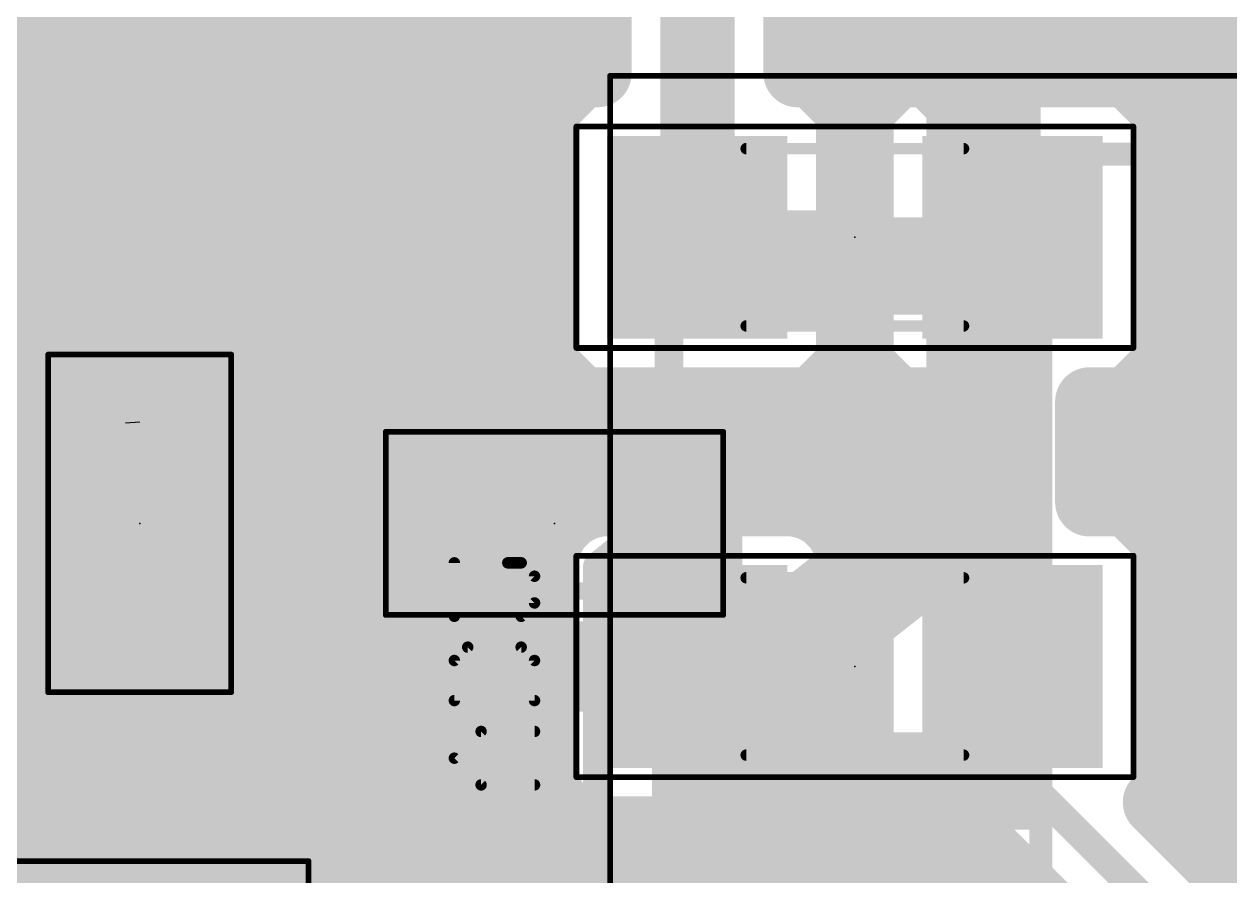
# Model space of a CAD drawing. Extents: x -0.2 to 38.1, y -0.7 to 65.1.
# Drawn here: x 7.86 to 18.57, y 52.12 to 59.68 of the extents above; entities that cross this region are included whole.
import ezdxf

# ---------------------------------------------------------------- set-up
doc = ezdxf.new("R2010")
doc.units = 0
for name, color, linetype in [('1', 22, 'CONTINUOUS'), ('16', 175, 'CONTINUOUS'), ('19', 53, 'CONTINUOUS'), ('21', 253, 'CONTINUOUS'), ('23', 7, 'CONTINUOUS'), ('24', 7, 'CONTINUOUS'), ('26', 253, 'CONTINUOUS'), ('39', 22, 'CONTINUOUS'), ('40', 175, 'CONTINUOUS'), ('51', 253, 'CONTINUOUS'), ('52', 253, 'CONTINUOUS')]:
    doc.layers.add(name, color=color, linetype=linetype)

# ---------------------------------------------------------------- blocks, each defined once
blk = doc.blocks.new('RECT')
blk.add_solid([(-0.5, -0.5), (0.5, -0.5), (-0.5, 0.5), (0.5, 0.5)])

msp = doc.modelspace()

# ---------------------------------------------------------------- linework, layer by layer
at = {"layer": '1'}
for points, const_width in [([(14.0335, 61.4045), (16.383, 59.055)], 1.016), ([(14.0335, 61.4045), (11.684, 58.674)], 0.6604), ([(16.383, 59.055), (16.383, 55.499)], 1.016), ([(11.684, 58.674), (11.673, 55.245)], 0.6604), ([(13.589, 57.023), (14.224, 57.531)], 0.254), ([(14.224, 57.531), (14.25, 57.525)], 0.254), ([(13.589, 55.372), (13.589, 57.023)], 0.254), ([(7.112, 56.134), (8.89, 56.145)], 0.6604), ([(10.541, 56.134), (8.763, 56.134)], 0.6604), ([(11.673, 55.245), (10.541, 56.134)], 0.6604), ([(16.383, 55.499), (14.605, 54.102)], 1.016), ([(12.954, 54.864), (13.589, 55.372)], 0.254), ([(13.589, 55.372), (13.473, 55.245)], 0.254), ([(12.954, 54.864), (12.954, 51.562)], 0.254), ([(14.605, 54.102), (14.605, 53.086)], 1.016), ([(9.906, 53.975), (8.89, 54.345)], 0.254), ([(9.906, 52.959), (9.906, 53.975)], 0.254), ([(14.605, 53.086), (14.25, 52.965)], 0.6604), ([(12.7, 50.165), (9.906, 52.959)], 0.254)]:
    msp.add_lwpolyline(points, dxfattribs=dict(at, const_width=const_width))
for points, const_width in [([(16.637, 59.055, 1), (16.129, 59.055)], 0.508), ([(16.2034, 58.8754, 1), (16.5626, 59.2346)], 0.508), ([(11.8491, 58.6735, 1), (11.5189, 58.6745)], 0.3302), ([(11.5589, 58.7817, 1), (11.8091, 58.5663)], 0.3302), ([(14.2383, 57.5929, 1), (14.2097, 57.4691)], 0.127), ([(14.2637, 57.4814, 1), (14.1843, 57.5806)], 0.127), ([(14.2357, 57.4631, 1), (14.2643, 57.5869)], 0.127), ([(13.6525, 57.023, 1), (13.5255, 57.023)], 0.127), ([(13.5493, 57.0726, 1), (13.6287, 56.9734)], 0.127), ([(8.763, 56.2991, 1), (8.763, 55.9689)], 0.3302), ([(8.891, 55.9799, 1), (8.889, 56.3101)], 0.3302), ([(10.643, 56.2638, 1), (10.439, 56.0042)], 0.3302), ([(10.541, 55.9689, 1), (10.541, 56.2991)], 0.3302), ([(16.5399, 55.2993, 1), (16.2261, 55.6987)], 0.508), ([(16.129, 55.499, 1), (16.637, 55.499)], 0.508), ([(11.571, 55.1152, 1), (11.775, 55.3748)], 0.3302), ([(13.6359, 55.3292, 1), (13.5421, 55.4148)], 0.127), ([(13.6287, 55.3224, 1), (13.5493, 55.4216)], 0.127), ([(11.5079, 55.2455, 1), (11.8381, 55.2445)], 0.3302), ([(13.4261, 55.2878, 1), (13.5199, 55.2022)], 0.127), ([(13.5255, 55.372, 1), (13.6525, 55.372)], 0.127), ([(13.0175, 54.864, 1), (12.8905, 54.864)], 0.127), ([(12.9143, 54.9136, 1), (12.9937, 54.8144)], 0.127), ([(14.859, 54.102, 1), (14.351, 54.102)], 0.508), ([(14.4481, 54.3017, 1), (14.7619, 53.9023)], 0.508), ([(8.9117, 54.4047, 1), (8.8683, 54.2853)], 0.127), ([(9.9695, 53.975, 1), (9.8425, 53.975)], 0.127), ([(9.8843, 53.9153, 1), (9.9277, 54.0347)], 0.127), ([(14.351, 53.086, 1), (14.859, 53.086)], 0.508), ([(14.6583, 52.9297, 1), (14.5517, 53.2423)], 0.3302), ([(14.1967, 53.1213, 1), (14.3033, 52.8087)], 0.3302), ([(9.9509, 53.0039, 1), (9.8611, 52.9141)], 0.127), ([(9.8425, 52.959, 1), (9.9695, 52.959)], 0.127)]:
    msp.add_lwpolyline(points, format="xyb", dxfattribs=dict(at, const_width=const_width))
at = {"layer": '16'}
for points, const_width in [([(13.843, 61.595), (13.843, 57.785)], 0.6604), ([(14.732, 59.2438), (14.732, 60.4155)], 0.6096), ([(12.954, 60.3201), (12.954, 59.2438)], 0.6096), ([(6.7204, 59.7408), (12.954, 59.7408)], 0.6096), ([(14.732, 59.7408), (33.0924, 59.7408)], 0.6096), ([(12.8085, 59.2438), (12.4812, 58.9165)], 0.6096), ([(12.954, 59.2438), (12.8085, 59.2438)], 0.6096), ([(14.8715, 59.2438), (14.732, 59.2438)], 0.6096), ([(15.1988, 58.9165), (14.8715, 59.2438)], 0.6096), ([(15.6085, 59.2438), (15.2812, 58.9165)], 0.6096), ([(17.6715, 59.2438), (15.6085, 59.2438)], 0.6096), ([(17.9988, 58.9165), (17.6715, 59.2438)], 0.6096), ([(6.358, 59.1312), (12.6959, 59.1312)], 0.6096), ([(14.9841, 59.1312), (15.4959, 59.1312)], 0.6096), ([(17.7841, 59.1312), (28.4211, 59.1312)], 0.6096), ([(12.4812, 58.9165), (12.4812, 56.6535)], 0.6096), ([(15.1988, 56.6535), (15.1988, 58.9165)], 0.6096), ([(15.2812, 58.9165), (15.2812, 56.6535)], 0.6096), ([(17.9988, 56.6535), (17.9988, 58.9165)], 0.6096), ([(5.7484, 58.5216), (12.4812, 58.5216)], 0.6096), ([(15.1988, 58.5216), (15.2812, 58.5216)], 0.6096), ([(17.9988, 58.5216), (27.5844, 58.5216)], 0.6096), ([(4.6857, 57.912), (12.4812, 57.912)], 0.6096), ([(15.1988, 57.912), (15.2812, 57.912)], 0.6096), ([(17.9988, 57.912), (25.8979, 57.912)], 0.6096), ([(13.843, 57.785), (13.84, 57.785)], 0.6604), ([(16.637, 53.975), (16.637, 57.785)], 0.254), ([(16.637, 57.785), (16.64, 57.785)], 0.254), ([(1.3208, 57.3024), (12.4812, 57.3024)], 0.6096), ([(15.1988, 57.3024), (15.2812, 57.3024)], 0.6096), ([(17.9988, 57.3024), (25.3496, 57.3024)], 0.6096), ([(1.3208, 56.6928), (12.4812, 56.6928)], 0.6096), ([(12.4812, 56.6535), (12.8085, 56.3262)], 0.6096), ([(14.8715, 56.3262), (15.1988, 56.6535)], 0.6096), ([(15.1988, 56.6928), (15.2812, 56.6928)], 0.6096), ([(15.2812, 56.6535), (15.6085, 56.3262)], 0.6096), ([(17.6715, 56.3262), (17.9988, 56.6535)], 0.6096), ([(17.9988, 56.6928), (25.2162, 56.6928)], 0.6096), ([(12.8085, 56.3262), (14.8715, 56.3262)], 0.6096), ([(15.6085, 56.3262), (15.9512, 56.3262)], 0.6096), ([(15.9512, 56.3262), (15.9512, 55.4338)], 0.6096), ([(17.3228, 55.4338), (17.3228, 56.3262)], 0.6096), ([(17.3228, 56.3262), (17.6715, 56.3262)], 0.6096), ([(1.3208, 56.0832), (15.9512, 56.0832)], 0.6096), ([(17.3228, 56.0832), (25.2162, 56.0832)], 0.6096), ([(1.3208, 55.4736), (15.9512, 55.4736)], 0.6096), ([(17.3228, 55.4736), (25.2162, 55.4736)], 0.6096), ([(12.8243, 55.3957), (12.6969, 55.3222)], 0.6096), ([(12.9664, 55.4338), (12.8243, 55.3957)], 0.6096), ([(13.7448, 55.4338), (12.9664, 55.4338)], 0.6096), ([(13.7448, 54.0702), (13.7448, 55.4338)], 0.6096), ([(13.9352, 55.4338), (13.9352, 54.0702)], 0.6096), ([(14.7136, 55.4338), (13.9352, 55.4338)], 0.6096), ([(14.8557, 55.3957), (14.7136, 55.4338)], 0.6096), ([(14.9831, 55.3222), (14.8557, 55.3957)], 0.6096), ([(15.6085, 55.4338), (15.2812, 55.1065)], 0.6096), ([(15.9512, 55.4338), (15.6085, 55.4338)], 0.6096), ([(17.6715, 55.4338), (17.3228, 55.4338)], 0.6096), ([(17.9988, 55.1065), (17.6715, 55.4338)], 0.6096), ([(12.6969, 55.3222), (12.5928, 55.2181)], 0.6096), ([(15.0872, 55.2181), (14.9831, 55.3222)], 0.6096), ([(12.5928, 55.2181), (12.5193, 55.0907)], 0.6096), ([(15.1607, 55.0907), (15.0872, 55.2181)], 0.6096), ([(12.5193, 55.0907), (12.4812, 54.9486)], 0.6096), ([(15.1988, 54.9486), (15.1607, 55.0907)], 0.6096), ([(15.2812, 55.1065), (15.2812, 52.8435)], 0.6096), ([(17.9988, 52.8435), (17.9988, 55.1065)], 0.6096), ([(12.4812, 54.9486), (12.4812, 54.0702)], 0.6096), ([(15.1988, 54.0702), (15.1988, 54.9486)], 0.6096), ([(1.3208, 54.864), (12.4812, 54.864)], 0.6096), ([(13.7448, 54.864), (13.9352, 54.864)], 0.6096), ([(15.1988, 54.864), (15.2812, 54.864)], 0.6096), ([(17.9988, 54.864), (25.2162, 54.864)], 0.6096), ([(1.3208, 54.2544), (12.4812, 54.2544)], 0.6096), ([(13.7448, 54.2544), (13.9352, 54.2544)], 0.6096), ([(15.1988, 54.2544), (15.2812, 54.2544)], 0.6096), ([(17.9988, 54.2544), (25.4436, 54.2544)], 0.6096), ([(12.4812, 54.0702), (13.7448, 54.0702)], 0.6096), ([(13.9352, 54.0702), (13.7448, 54.0702)], 0.6096), ([(13.7448, 54.0702), (13.7448, 53.8798)], 0.6096), ([(13.9352, 53.8798), (13.9352, 54.0702)], 0.6096), ([(13.9352, 54.0702), (15.1988, 54.0702)], 0.6096), ([(13.7448, 53.8798), (12.4812, 53.8798)], 0.6096), ([(12.4812, 53.8798), (12.4812, 53.0014)], 0.6096), ([(13.7448, 52.5162), (13.7448, 53.8798)], 0.6096), ([(13.7448, 53.8798), (13.9352, 53.8798)], 0.6096), ([(13.9352, 53.8798), (13.9352, 52.5162)], 0.6096), ([(15.1988, 53.8798), (13.9352, 53.8798)], 0.6096), ([(15.1988, 53.0014), (15.1988, 53.8798)], 0.6096), ([(16.637, 53.975), (16.637, 53.086)], 0.254), ([(16.637, 53.975), (16.64, 53.975)], 0.254), ([(1.3208, 53.6448), (12.4812, 53.6448)], 0.6096), ([(13.7448, 53.6448), (13.9352, 53.6448)], 0.6096), ([(15.1988, 53.6448), (15.2812, 53.6448)], 0.6096), ([(17.9988, 53.6448), (26.1573, 53.6448)], 0.6096), ([(1.3208, 53.0352), (12.4812, 53.0352)], 0.6096), ([(13.7448, 53.0352), (13.9352, 53.0352)], 0.6096), ([(15.1988, 53.0352), (15.2812, 53.0352)], 0.6096), ([(17.9988, 53.0352), (26.7669, 53.0352)], 0.6096), ([(12.4812, 53.0014), (12.5193, 52.8593)], 0.6096), ([(15.1607, 52.8593), (15.1988, 53.0014)], 0.6096), ([(16.637, 53.086), (18.415, 51.308)], 0.254), ([(12.5193, 52.8593), (12.5928, 52.7319)], 0.6096), ([(15.0872, 52.7319), (15.1607, 52.8593)], 0.6096), ([(15.2812, 52.8435), (15.6085, 52.5162)], 0.6096), ([(17.9241, 52.7688), (17.9988, 52.8435)], 0.6096), ([(12.5928, 52.7319), (12.6969, 52.6278)], 0.6096), ([(14.9831, 52.6278), (15.0872, 52.7319)], 0.6096), ([(18.9964, 51.6965), (17.9241, 52.7688)], 0.6096), ([(12.6969, 52.6278), (12.8243, 52.5543)], 0.6096), ([(14.8557, 52.5543), (14.9831, 52.6278)], 0.6096), ([(12.8243, 52.5543), (12.9664, 52.5162)], 0.6096), ([(12.9664, 52.5162), (13.7448, 52.5162)], 0.6096), ([(13.9352, 52.5162), (14.7136, 52.5162)], 0.6096), ([(14.7136, 52.5162), (14.8557, 52.5543)], 0.6096), ([(15.6085, 52.5162), (16.2369, 52.5162)], 0.6096), ([(16.2369, 52.5162), (16.2485, 52.5046)], 0.6096), ([(16.2485, 52.5046), (17.7292, 51.0239)], 0.6096), ([(1.3208, 52.4256), (16.3275, 52.4256)], 0.6096), ([(18.2673, 52.4256), (27.2542, 52.4256)], 0.6096), ([(1.3208, 51.816), (16.9371, 51.816)], 0.6096)]:
    msp.add_lwpolyline(points, dxfattribs=dict(at, const_width=const_width))
for points, const_width in [([(12.954, 59.5884, 1), (12.954, 59.8932)], 0.3048), ([(14.732, 59.8932, 1), (14.732, 59.5884)], 0.3048), ([(12.8085, 59.3962, 1), (12.8085, 59.0914)], 0.3048), ([(12.9163, 59.136, 1), (12.7008, 59.3516)], 0.3048), ([(12.954, 59.0914, 1), (12.954, 59.3962)], 0.3048), ([(14.732, 59.3962, 1), (14.732, 59.0914)], 0.3048), ([(14.9792, 59.3516, 1), (14.7637, 59.136)], 0.3048), ([(14.8715, 59.0914, 1), (14.8715, 59.3962)], 0.3048), ([(15.6085, 59.3962, 1), (15.6085, 59.0914)], 0.3048), ([(15.7163, 59.136, 1), (15.5008, 59.3516)], 0.3048), ([(17.7792, 59.3516, 1), (17.5637, 59.136)], 0.3048), ([(17.6715, 59.0914, 1), (17.6715, 59.3962)], 0.3048), ([(12.6959, 58.9788, 1), (12.6959, 59.2836)], 0.3048), ([(14.9841, 59.2836, 1), (14.9841, 58.9788)], 0.3048), ([(15.4959, 58.9788, 1), (15.4959, 59.2836)], 0.3048), ([(17.7841, 59.2836, 1), (17.7841, 58.9788)], 0.3048), ([(12.8016, 59.2438, 1), (13.1064, 59.2438)], 0.3048), ([(14.5796, 59.2438, 1), (14.8844, 59.2438)], 0.3048), ([(12.6336, 58.9165, 1), (12.3288, 58.9165)], 0.3048), ([(15.3512, 58.9165, 1), (15.0464, 58.9165)], 0.3048), ([(15.4336, 58.9165, 1), (15.1288, 58.9165)], 0.3048), ([(18.1512, 58.9165, 1), (17.8464, 58.9165)], 0.3048), ([(12.3734, 59.0242, 1), (12.589, 58.8087)], 0.3048), ([(15.091, 58.8087, 1), (15.3066, 59.0242)], 0.3048), ([(15.1734, 59.0242, 1), (15.389, 58.8087)], 0.3048), ([(17.891, 58.8087, 1), (18.1066, 59.0242)], 0.3048), ([(12.4812, 58.3692, 1), (12.4812, 58.674)], 0.3048), ([(15.1988, 58.674, 1), (15.1988, 58.3692)], 0.3048), ([(15.2812, 58.3692, 1), (15.2812, 58.674)], 0.3048), ([(17.9988, 58.674, 1), (17.9988, 58.3692)], 0.3048), ([(12.4812, 57.7596, 1), (12.4812, 58.0644)], 0.3048), ([(15.1988, 58.0644, 1), (15.1988, 57.7596)], 0.3048), ([(15.2812, 57.7596, 1), (15.2812, 58.0644)], 0.3048), ([(17.9988, 58.0644, 1), (17.9988, 57.7596)], 0.3048), ([(13.84, 57.9501, 1), (13.84, 57.6199)], 0.3302), ([(13.843, 57.6199, 1), (13.843, 57.9501)], 0.3302), ([(13.6779, 57.785, 1), (14.0081, 57.785)], 0.3302), ([(16.7005, 57.785, 1), (16.5735, 57.785)], 0.127), ([(16.637, 57.8485, 1), (16.637, 57.7215)], 0.127), ([(16.64, 57.7215, 1), (16.64, 57.8485)], 0.127), ([(12.4812, 57.15, 1), (12.4812, 57.4548)], 0.3048), ([(15.1988, 57.4548, 1), (15.1988, 57.15)], 0.3048), ([(15.2812, 57.15, 1), (15.2812, 57.4548)], 0.3048), ([(17.9988, 57.4548, 1), (17.9988, 57.15)], 0.3048), ([(12.589, 56.7613, 1), (12.3734, 56.5458)], 0.3048), ([(12.4812, 56.5404, 1), (12.4812, 56.8452)], 0.3048), ([(15.1988, 56.8452, 1), (15.1988, 56.5404)], 0.3048), ([(15.3066, 56.5458, 1), (15.091, 56.7613)], 0.3048), ([(15.389, 56.7613, 1), (15.1734, 56.5458)], 0.3048), ([(15.2812, 56.5404, 1), (15.2812, 56.8452)], 0.3048), ([(17.9988, 56.8452, 1), (17.9988, 56.5404)], 0.3048), ([(18.1066, 56.5458, 1), (17.891, 56.7613)], 0.3048), ([(12.3288, 56.6535, 1), (12.6336, 56.6535)], 0.3048), ([(15.0464, 56.6535, 1), (15.3512, 56.6535)], 0.3048), ([(15.1288, 56.6535, 1), (15.4336, 56.6535)], 0.3048), ([(17.8464, 56.6535, 1), (18.1512, 56.6535)], 0.3048), ([(12.8085, 56.4786, 1), (12.8085, 56.1738)], 0.3048), ([(12.7008, 56.2184, 1), (12.9163, 56.434)], 0.3048), ([(14.7637, 56.434, 1), (14.9792, 56.2184)], 0.3048), ([(14.8715, 56.1738, 1), (14.8715, 56.4786)], 0.3048), ([(15.6085, 56.4786, 1), (15.6085, 56.1738)], 0.3048), ([(15.5008, 56.2184, 1), (15.7163, 56.434)], 0.3048), ([(16.1036, 56.3262, 1), (15.7988, 56.3262)], 0.3048), ([(15.9512, 56.1738, 1), (15.9512, 56.4786)], 0.3048), ([(17.4752, 56.3262, 1), (17.1704, 56.3262)], 0.3048), ([(17.3228, 56.4786, 1), (17.3228, 56.1738)], 0.3048), ([(17.5637, 56.434, 1), (17.7792, 56.2184)], 0.3048), ([(17.6715, 56.1738, 1), (17.6715, 56.4786)], 0.3048), ([(15.9512, 55.9308, 1), (15.9512, 56.2356)], 0.3048), ([(17.3228, 56.2356, 1), (17.3228, 55.9308)], 0.3048), ([(15.9512, 55.3212, 1), (15.9512, 55.626)], 0.3048), ([(17.3228, 55.626, 1), (17.3228, 55.3212)], 0.3048), ([(12.7849, 55.5429, 1), (12.8638, 55.2485)], 0.3048), ([(12.9005, 55.2637, 1), (12.7481, 55.5277)], 0.3048), ([(12.9664, 55.5862, 1), (12.9664, 55.2814)], 0.3048), ([(13.0059, 55.2866, 1), (12.927, 55.581)], 0.3048), ([(13.8972, 55.4338, 1), (13.5924, 55.4338)], 0.3048), ([(13.7448, 55.2814, 1), (13.7448, 55.5862)], 0.3048), ([(14.0876, 55.4338, 1), (13.7828, 55.4338)], 0.3048), ([(13.9352, 55.5862, 1), (13.9352, 55.2814)], 0.3048), ([(14.753, 55.581, 1), (14.6741, 55.2866)], 0.3048), ([(14.9319, 55.5277, 1), (14.7795, 55.2637)], 0.3048), ([(14.7136, 55.2814, 1), (14.7136, 55.5862)], 0.3048), ([(14.8162, 55.2485, 1), (14.8951, 55.5429)], 0.3048), ([(15.6085, 55.5862, 1), (15.6085, 55.2814)], 0.3048), ([(15.7163, 55.326, 1), (15.5008, 55.5416)], 0.3048), ([(15.9512, 55.2814, 1), (15.9512, 55.5862)], 0.3048), ([(17.3228, 55.5862, 1), (17.3228, 55.2814)], 0.3048), ([(17.7792, 55.5416, 1), (17.5637, 55.326)], 0.3048), ([(17.6715, 55.2814, 1), (17.6715, 55.5862)], 0.3048), ([(12.6207, 55.4541, 1), (12.7731, 55.1902)], 0.3048), ([(12.8047, 55.2144, 1), (12.5891, 55.4299)], 0.3048), ([(15.0909, 55.4299, 1), (14.8753, 55.2144)], 0.3048), ([(14.9069, 55.1902, 1), (15.0593, 55.4541)], 0.3048), ([(15.7988, 55.4338, 1), (16.1036, 55.4338)], 0.3048), ([(17.1704, 55.4338, 1), (17.4752, 55.4338)], 0.3048), ([(12.4851, 55.3259, 1), (12.7006, 55.1103)], 0.3048), ([(12.7248, 55.1419, 1), (12.4609, 55.2943)], 0.3048), ([(15.2191, 55.2943, 1), (14.9552, 55.1419)], 0.3048), ([(14.9794, 55.1103, 1), (15.1949, 55.3259)], 0.3048), ([(12.6665, 55.0512, 1), (12.3721, 55.1301)], 0.3048), ([(15.3079, 55.1301, 1), (15.0135, 55.0512)], 0.3048), ([(15.4336, 55.1065, 1), (15.1288, 55.1065)], 0.3048), ([(15.1734, 55.2142, 1), (15.389, 54.9987)], 0.3048), ([(18.1512, 55.1065, 1), (17.8464, 55.1065)], 0.3048), ([(17.891, 54.9987, 1), (18.1066, 55.2142)], 0.3048), ([(12.6336, 54.9486, 1), (12.3288, 54.9486)], 0.3048), ([(12.3873, 55.1669, 1), (12.6513, 55.0145)], 0.3048), ([(15.0287, 55.0145, 1), (15.2927, 55.1669)], 0.3048), ([(15.3512, 54.9486, 1), (15.0464, 54.9486)], 0.3048), ([(12.334, 54.988, 1), (12.6284, 54.9091)], 0.3048), ([(12.4812, 54.7116, 1), (12.4812, 55.0164)], 0.3048), ([(13.7448, 55.0164, 1), (13.7448, 54.7116)], 0.3048), ([(13.9352, 54.7116, 1), (13.9352, 55.0164)], 0.3048), ([(15.1988, 55.0164, 1), (15.1988, 54.7116)], 0.3048), ([(15.0516, 54.9091, 1), (15.346, 54.988)], 0.3048), ([(15.2812, 54.7116, 1), (15.2812, 55.0164)], 0.3048), ([(17.9988, 55.0164, 1), (17.9988, 54.7116)], 0.3048), ([(12.4812, 54.102, 1), (12.4812, 54.4068)], 0.3048), ([(13.7448, 54.4068, 1), (13.7448, 54.102)], 0.3048), ([(13.9352, 54.102, 1), (13.9352, 54.4068)], 0.3048), ([(15.1988, 54.4068, 1), (15.1988, 54.102)], 0.3048), ([(15.2812, 54.102, 1), (15.2812, 54.4068)], 0.3048), ([(17.9988, 54.4068, 1), (17.9988, 54.102)], 0.3048), ([(12.4812, 54.2226, 1), (12.4812, 53.9178)], 0.3048), ([(13.7448, 54.2226, 1), (13.7448, 53.9178)], 0.3048), ([(13.8972, 54.0702, 1), (13.5924, 54.0702)], 0.3048), ([(13.7448, 53.9178, 1), (13.7448, 54.2226)], 0.3048), ([(14.0876, 54.0702, 1), (13.7828, 54.0702)], 0.3048), ([(13.9352, 54.2226, 1), (13.9352, 53.9178)], 0.3048), ([(13.9352, 53.9178, 1), (13.9352, 54.2226)], 0.3048), ([(15.1988, 53.9178, 1), (15.1988, 54.2226)], 0.3048), ([(12.3288, 54.0702, 1), (12.6336, 54.0702)], 0.3048), ([(12.4812, 54.0322, 1), (12.4812, 53.7274)], 0.3048), ([(12.6336, 53.8798, 1), (12.3288, 53.8798)], 0.3048), ([(13.5924, 54.0702, 1), (13.8972, 54.0702)], 0.3048), ([(13.8972, 53.8798, 1), (13.5924, 53.8798)], 0.3048), ([(13.7448, 54.0322, 1), (13.7448, 53.7274)], 0.3048), ([(13.7448, 53.7274, 1), (13.7448, 54.0322)], 0.3048), ([(13.7828, 54.0702, 1), (14.0876, 54.0702)], 0.3048), ([(14.0876, 53.8798, 1), (13.7828, 53.8798)], 0.3048), ([(13.9352, 54.0322, 1), (13.9352, 53.7274)], 0.3048), ([(13.9352, 53.7274, 1), (13.9352, 54.0322)], 0.3048), ([(15.0464, 54.0702, 1), (15.3512, 54.0702)], 0.3048), ([(15.3512, 53.8798, 1), (15.0464, 53.8798)], 0.3048), ([(15.1988, 53.7274, 1), (15.1988, 54.0322)], 0.3048), ([(16.7005, 53.975, 1), (16.5735, 53.975)], 0.127), ([(16.637, 54.0385, 1), (16.637, 53.9115)], 0.127), ([(16.64, 53.9115, 1), (16.64, 54.0385)], 0.127), ([(13.5924, 53.8798, 1), (13.8972, 53.8798)], 0.3048), ([(13.7828, 53.8798, 1), (14.0876, 53.8798)], 0.3048), ([(16.5735, 53.975, 1), (16.7005, 53.975)], 0.127), ([(12.4812, 53.4924, 1), (12.4812, 53.7972)], 0.3048), ([(13.7448, 53.7972, 1), (13.7448, 53.4924)], 0.3048), ([(13.9352, 53.4924, 1), (13.9352, 53.7972)], 0.3048), ([(15.1988, 53.7972, 1), (15.1988, 53.4924)], 0.3048), ([(15.2812, 53.4924, 1), (15.2812, 53.7972)], 0.3048), ([(17.9988, 53.7972, 1), (17.9988, 53.4924)], 0.3048), ([(12.4812, 52.8828, 1), (12.4812, 53.1876)], 0.3048), ([(13.7448, 53.1876, 1), (13.7448, 52.8828)], 0.3048), ([(13.9352, 52.8828, 1), (13.9352, 53.1876)], 0.3048), ([(15.1988, 53.1876, 1), (15.1988, 52.8828)], 0.3048), ([(15.2812, 52.8828, 1), (15.2812, 53.1876)], 0.3048), ([(17.9988, 53.1876, 1), (17.9988, 52.8828)], 0.3048), ([(12.6284, 53.0409, 1), (12.334, 52.962)], 0.3048), ([(15.346, 52.962, 1), (15.0516, 53.0409)], 0.3048), ([(16.6819, 53.1309, 1), (16.5921, 53.0411)], 0.127), ([(12.3288, 53.0014, 1), (12.6336, 53.0014)], 0.3048), ([(12.6513, 52.9355, 1), (12.3873, 52.7831)], 0.3048), ([(15.2927, 52.7831, 1), (15.0287, 52.9355)], 0.3048), ([(15.0464, 53.0014, 1), (15.3512, 53.0014)], 0.3048), ([(15.389, 52.9513, 1), (15.1734, 52.7358)], 0.3048), ([(16.5735, 53.086, 1), (16.7005, 53.086)], 0.127), ([(18.1066, 52.7358, 1), (17.891, 52.9513)], 0.3048), ([(12.3721, 52.8199, 1), (12.6665, 52.8988)], 0.3048), ([(12.7006, 52.8397, 1), (12.4851, 52.6241)], 0.3048), ([(15.1949, 52.6241, 1), (14.9794, 52.8397)], 0.3048), ([(15.0135, 52.8988, 1), (15.3079, 52.8199)], 0.3048), ([(15.1288, 52.8435, 1), (15.4336, 52.8435)], 0.3048), ([(18.0318, 52.8766, 1), (17.8163, 52.661)], 0.3048), ([(17.8163, 52.8766, 1), (18.0318, 52.661)], 0.3048), ([(17.8464, 52.8435, 1), (18.1512, 52.8435)], 0.3048), ([(12.4609, 52.6557, 1), (12.7248, 52.8081)], 0.3048), ([(12.7731, 52.7598, 1), (12.6207, 52.4959)], 0.3048), ([(12.5891, 52.5201, 1), (12.8047, 52.7356)], 0.3048), ([(14.8753, 52.7356, 1), (15.0909, 52.5201)], 0.3048), ([(15.0593, 52.4959, 1), (14.9069, 52.7598)], 0.3048), ([(14.9552, 52.8081, 1), (15.2191, 52.6557)], 0.3048), ([(12.8638, 52.7015, 1), (12.7849, 52.4071)], 0.3048), ([(12.7481, 52.4223, 1), (12.9005, 52.6863)], 0.3048), ([(12.9664, 52.6686, 1), (12.9664, 52.3638)], 0.3048), ([(12.927, 52.369, 1), (13.0059, 52.6634)], 0.3048), ([(13.7448, 52.3638, 1), (13.7448, 52.6686)], 0.3048), ([(13.9352, 52.6686, 1), (13.9352, 52.3638)], 0.3048), ([(14.6741, 52.6634, 1), (14.753, 52.369)], 0.3048), ([(14.7795, 52.6863, 1), (14.9319, 52.4223)], 0.3048), ([(14.7136, 52.3638, 1), (14.7136, 52.6686)], 0.3048), ([(14.8951, 52.4071, 1), (14.8162, 52.7015)], 0.3048), ([(15.6085, 52.6686, 1), (15.6085, 52.3638)], 0.3048), ([(16.3447, 52.624, 1), (16.1292, 52.4084)], 0.3048), ([(16.3563, 52.6124, 1), (16.1408, 52.3968)], 0.3048), ([(16.2369, 52.3638, 1), (16.2369, 52.6686)], 0.3048), ([(15.5008, 52.4084, 1), (15.7163, 52.624)], 0.3048), ([(16.1408, 52.3968, 1), (16.3563, 52.6124)], 0.3048), ([(16.3275, 52.2732, 1), (16.3275, 52.578)], 0.3048), ([(18.2673, 52.578, 1), (18.2673, 52.2732)], 0.3048), ([(13.5924, 52.5162, 1), (13.8972, 52.5162)], 0.3048), ([(13.7828, 52.5162, 1), (14.0876, 52.5162)], 0.3048), ([(16.9371, 51.6636, 1), (16.9371, 51.9684)], 0.3048)]:
    msp.add_lwpolyline(points, format="xyb", dxfattribs=dict(at, const_width=const_width))
at = {"layer": '19'}
msp.add_line((8.89, 56.145), (8.763, 56.134), dxfattribs=at)
at = {"layer": '21'}
for points, const_width in [([(16.891, 51.968), (16.891, 58.522)], 0.2032), ([(16.891, 58.522), (22.8854, 58.5216)], 0.2032), ([(9.779, 56.134), (0.889, 56.134)], 0.4572), ([(10.922, 54.991), (9.779, 56.134)], 0.4572), ([(12.273, 55.845), (12.873, 55.845)], 0.1524), ([(8.29, 55.545), (8.29, 54.945)], 0.1524), ([(9.49, 55.545), (9.49, 54.945)], 0.1524), ([(10.922, 51.181), (10.922, 54.991)], 0.4572), ([(12.273, 54.645), (12.873, 54.645)], 0.1524)]:
    msp.add_lwpolyline(points, dxfattribs=dict(at, const_width=const_width))
for points, const_width in [([(16.9418, 58.522, 1), (16.8402, 58.522)], 0.1016), ([(16.891, 58.5728, 1), (16.891, 58.4712)], 0.1016), ([(9.8598, 56.2148, 1), (9.6982, 56.0532)], 0.2286), ([(9.779, 56.0197, 1), (9.779, 56.2483)], 0.2286), ([(12.273, 55.8831, 1), (12.273, 55.8069)], 0.0762), ([(12.873, 55.8069, 1), (12.873, 55.8831)], 0.0762), ([(8.3281, 55.545, 1), (8.2519, 55.545)], 0.0762), ([(9.5281, 55.545, 1), (9.4519, 55.545)], 0.0762), ([(11.0363, 54.991, 1), (10.8077, 54.991)], 0.2286), ([(10.8412, 54.9102, 1), (11.0028, 55.0718)], 0.2286), ([(8.2519, 54.945, 1), (8.3281, 54.945)], 0.0762), ([(9.4519, 54.945, 1), (9.5281, 54.945)], 0.0762), ([(12.273, 54.6831, 1), (12.273, 54.6069)], 0.0762), ([(12.873, 54.6069, 1), (12.873, 54.6831)], 0.0762)]:
    msp.add_lwpolyline(points, format="xyb", dxfattribs=dict(at, const_width=const_width))
at = {"layer": '23'}
for p in [(8.89, 55.245), (12.573, 55.245)]:
    msp.add_point(p, dxfattribs=at)
at = {"layer": '24'}
for p in [(15.24, 57.785), (15.24, 53.975)]:
    msp.add_point(p, dxfattribs=at)
at = {"layer": '26', "const_width": 0.1016}
for points in [[(11.684, 54.8949), (11.684, 54.4204)], [(11.684, 54.4204), (12.1585, 54.8949)], [(12.1585, 54.8949), (12.2772, 54.8949)], [(12.2772, 54.8949), (12.3958, 54.7763)], [(12.3958, 54.7763), (12.3958, 54.539)], [(12.3958, 54.539), (12.2772, 54.4204)], [(11.684, 54.0279), (11.8026, 54.1465)], [(11.8026, 54.1465), (12.2772, 54.1465)], [(12.2772, 54.1465), (12.3958, 54.0279)], [(11.684, 53.672), (11.684, 54.0279)], [(12.3958, 54.0279), (12.3958, 53.672)], [(12.3958, 53.672), (11.684, 53.672)], [(11.684, 53.1608), (11.9213, 53.3981)], [(11.9213, 53.3981), (12.3958, 53.3981)], [(11.9213, 52.9236), (11.684, 53.1608)], [(12.3958, 52.9236), (11.9213, 52.9236)]]:
    msp.add_lwpolyline(points, dxfattribs=at)
at = {"layer": '26', "const_width": 0.0508}
for points in [[(11.7094, 54.8949, 1), (11.6586, 54.8949)], [(12.1585, 54.9203, 1), (12.1585, 54.8695)], [(12.1765, 54.877, 1), (12.1406, 54.9129)], [(12.2951, 54.9129, 1), (12.2592, 54.877)], [(12.2772, 54.8695, 1), (12.2772, 54.9203)], [(12.4212, 54.7763, 1), (12.3704, 54.7763)], [(12.3778, 54.7583, 1), (12.4138, 54.7942)], [(12.3704, 54.539, 1), (12.4212, 54.539)], [(12.4138, 54.5211, 1), (12.3778, 54.557)], [(11.666, 54.4383, 1), (11.702, 54.4024)], [(11.6586, 54.4204, 1), (11.7094, 54.4204)], [(12.2592, 54.4383, 1), (12.2951, 54.4024)], [(11.8026, 54.1719, 1), (11.8026, 54.1211)], [(11.8206, 54.1285, 1), (11.7847, 54.1645)], [(12.2951, 54.1645, 1), (12.2592, 54.1285)], [(12.2772, 54.1211, 1), (12.2772, 54.1719)], [(11.7094, 54.0279, 1), (11.6586, 54.0279)], [(11.666, 54.0458, 1), (11.702, 54.0099)], [(12.4212, 54.0279, 1), (12.3704, 54.0279)], [(12.3778, 54.0099, 1), (12.4138, 54.0458)], [(11.684, 53.6974, 1), (11.684, 53.6466)], [(11.6586, 53.672, 1), (11.7094, 53.672)], [(12.3704, 53.672, 1), (12.4212, 53.672)], [(12.3958, 53.6466, 1), (12.3958, 53.6974)], [(11.9213, 53.4235, 1), (11.9213, 53.3727)], [(11.9392, 53.3801, 1), (11.9033, 53.4161)], [(12.3958, 53.3727, 1), (12.3958, 53.4235)], [(11.702, 53.1788, 1), (11.666, 53.1429)], [(11.666, 53.1788, 1), (11.702, 53.1429)], [(11.9213, 52.949, 1), (11.9213, 52.8982)], [(11.9033, 52.9056, 1), (11.9392, 52.9415)], [(12.3958, 52.8982, 1), (12.3958, 52.949)]]:
    msp.add_lwpolyline(points, format="xyb", dxfattribs=at)
at = {"layer": '39', "const_width": 0.0508}
for points in [[(13.067, 51.272), (13.067, 59.218)], [(13.067, 59.218), (25.033, 59.218)], [(8.0772, 53.7464), (8.0772, 56.7436)], [(8.0772, 56.7436), (9.7028, 56.7436)], [(9.7028, 56.7436), (9.7028, 53.7464)], [(11.0744, 56.0578), (14.0716, 56.0578)], [(11.0744, 54.4322), (11.0744, 56.0578)], [(14.0716, 56.0578), (14.0716, 54.4322)], [(14.0716, 54.4322), (11.0744, 54.4322)], [(9.7028, 53.7464), (8.0772, 53.7464)], [(7.3914, 52.2478), (10.3886, 52.2478)], [(10.3886, 52.2478), (10.3886, 50.6222)]]:
    msp.add_lwpolyline(points, dxfattribs=at)
at = {"layer": '39', "const_width": 0.0254}
for points in [[(13.0797, 59.218, 1), (13.0543, 59.218)], [(13.067, 59.2307, 1), (13.067, 59.2053)], [(8.0899, 56.7436, 1), (8.0645, 56.7436)], [(8.0772, 56.7563, 1), (8.0772, 56.7309)], [(9.7155, 56.7436, 1), (9.6901, 56.7436)], [(9.7028, 56.7309, 1), (9.7028, 56.7563)], [(11.0744, 56.0705, 1), (11.0744, 56.0451)], [(11.0871, 56.0578, 1), (11.0617, 56.0578)], [(14.0843, 56.0578, 1), (14.0589, 56.0578)], [(14.0716, 56.0451, 1), (14.0716, 56.0705)], [(11.0744, 54.4449, 1), (11.0744, 54.4195)], [(11.0617, 54.4322, 1), (11.0871, 54.4322)], [(14.0589, 54.4322, 1), (14.0843, 54.4322)], [(14.0716, 54.4195, 1), (14.0716, 54.4449)], [(8.0772, 53.7591, 1), (8.0772, 53.7337)], [(8.0645, 53.7464, 1), (8.0899, 53.7464)], [(9.6901, 53.7464, 1), (9.7155, 53.7464)], [(9.7028, 53.7337, 1), (9.7028, 53.7591)], [(10.4013, 52.2478, 1), (10.3759, 52.2478)], [(10.3886, 52.2351, 1), (10.3886, 52.2605)]]:
    msp.add_lwpolyline(points, format="xyb", dxfattribs=at)
at = {"layer": '40', "const_width": 0.0508}
for points in [[(17.713, 58.768), (12.767, 58.768)], [(12.767, 58.768), (12.767, 56.802)], [(17.713, 56.802), (17.713, 58.768)], [(12.767, 56.802), (17.713, 56.802)], [(17.713, 54.958), (12.767, 54.958)], [(12.767, 54.958), (12.767, 52.992)], [(17.713, 52.992), (17.713, 54.958)], [(12.767, 52.992), (17.713, 52.992)]]:
    msp.add_lwpolyline(points, dxfattribs=at)
at = {"layer": '40', "const_width": 0.0254}
for points in [[(12.767, 58.7807, 1), (12.767, 58.7553)], [(12.7797, 58.768, 1), (12.7543, 58.768)], [(17.7257, 58.768, 1), (17.7003, 58.768)], [(17.713, 58.7553, 1), (17.713, 58.7807)], [(12.767, 56.8147, 1), (12.767, 56.7893)], [(12.7543, 56.802, 1), (12.7797, 56.802)], [(17.7003, 56.802, 1), (17.7257, 56.802)], [(17.713, 56.7893, 1), (17.713, 56.8147)], [(12.767, 54.9707, 1), (12.767, 54.9453)], [(12.7797, 54.958, 1), (12.7543, 54.958)], [(17.7257, 54.958, 1), (17.7003, 54.958)], [(17.713, 54.9453, 1), (17.713, 54.9707)], [(12.767, 53.0047, 1), (12.767, 52.9793)], [(12.7543, 52.992, 1), (12.7797, 52.992)], [(17.7003, 52.992, 1), (17.7257, 52.992)], [(17.713, 52.9793, 1), (17.713, 53.0047)]]:
    msp.add_lwpolyline(points, format="xyb", dxfattribs=at)
at = {"layer": '52', "const_width": 0.1016}
for points in [[(16.205, 58.572), (14.275, 58.572)], [(16.205, 56.998), (14.275, 56.998)], [(14.275, 54.762), (16.205, 54.762)], [(14.275, 53.188), (16.205, 53.188)]]:
    msp.add_lwpolyline(points, dxfattribs=at)
at = {"layer": '52', "const_width": 0.0508}
for points in [[(14.275, 58.5974, 1), (14.275, 58.5466)], [(16.205, 58.5466, 1), (16.205, 58.5974)], [(14.275, 57.0234, 1), (14.275, 56.9726)], [(16.205, 56.9726, 1), (16.205, 57.0234)], [(14.275, 54.7874, 1), (14.275, 54.7366)], [(16.205, 54.7366, 1), (16.205, 54.7874)], [(14.275, 53.2134, 1), (14.275, 53.1626)], [(16.205, 53.1626, 1), (16.205, 53.2134)]]:
    msp.add_lwpolyline(points, format="xyb", dxfattribs=at)

# ---------------------------------------------------------------- block references
at = {"layer": '1', "yscale": 1.6, "rotation": 270}
for p in [(14.25, 57.525), (14.25, 52.965)]:
    msp.add_blockref('RECT', p, dxfattribs=at)
at = {"layer": '1', "rotation": 270}
for p, xscale, yscale in [((21.55, 55.245), 5.4, 6.2), ((8.89, 56.145), 0.8, 1.2), ((8.89, 54.345), 0.8, 1.2)]:
    msp.add_blockref('RECT', p, dxfattribs=dict(at, xscale=xscale, yscale=yscale))
at = {"layer": '1', "xscale": 0.8, "yscale": 1.2}
for p in [(11.673, 55.245), (13.473, 55.245)]:
    msp.add_blockref('RECT', p, dxfattribs=at)
at = {"layer": '16', "xscale": 1.6, "yscale": 1.8, "rotation": 180}
for p in [(13.84, 57.785), (16.64, 57.785)]:
    msp.add_blockref('RECT', p, dxfattribs=at)
at = {"layer": '16', "xscale": 1.6, "yscale": 1.8}
for p in [(13.84, 53.975), (16.64, 53.975)]:
    msp.add_blockref('RECT', p, dxfattribs=at)
at = {"layer": '21', "xscale": 0.8636, "yscale": 0.762, "rotation": 270}
msp.add_blockref('RECT', (16.4084, 55.245), dxfattribs=at)
at = {"layer": '51', "xscale": 0.8636, "yscale": 2.8956, "rotation": 270}
for p in [(15.3416, 57.531), (15.3416, 52.959)]:
    msp.add_blockref('RECT', p, dxfattribs=at)
at = {"layer": '52', "xscale": 0.7501, "yscale": 1.7, "rotation": 180}
for p in [(13.9133, 57.7859), (16.5668, 57.7841)]:
    msp.add_blockref('RECT', p, dxfattribs=at)
at = {"layer": '52', "xscale": 0.7501, "yscale": 1.7}
for p in [(13.9133, 53.9759), (16.5668, 53.9741)]:
    msp.add_blockref('RECT', p, dxfattribs=at)

doc.saveas('drawing.dxf')
